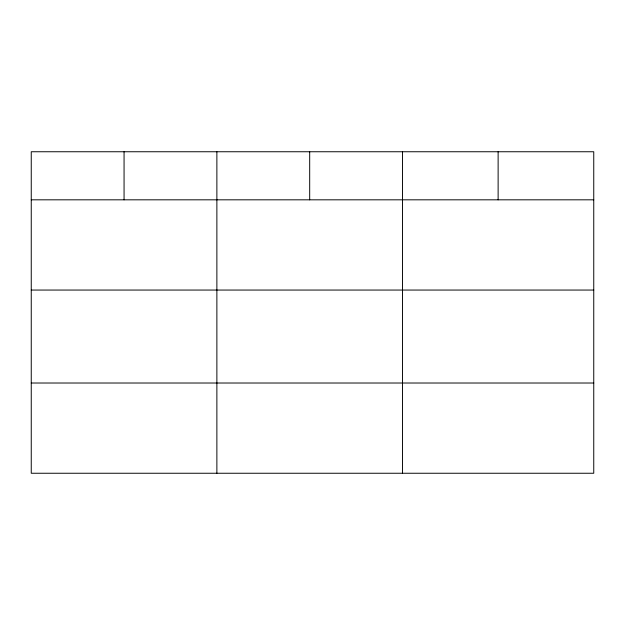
<?xml version="1.0" encoding="UTF-8"?>
<svg xmlns="http://www.w3.org/2000/svg" width="625" height="625" viewBox="0 0 625 625"><rect width="100%" height="100%" fill="white"/><g stroke="black" fill="none" stroke-linecap="round" stroke-linejoin="round"><path stroke-width="0.94" d="M593.75 290.055L593.75 151.75L31.25 151.75L31.25 473.25L593.75 473.25L593.75 290.055L31.25 290.055M31.25 199.82L593.75 199.82M31.25 383.016L593.75 383.016M498.125 151.75L498.125 199.82M402.5 151.75L402.5 473.25M309.688 151.75L309.688 199.82M216.875 151.75L216.875 473.25M124.063 151.75L124.063 199.82"/></g></svg>
